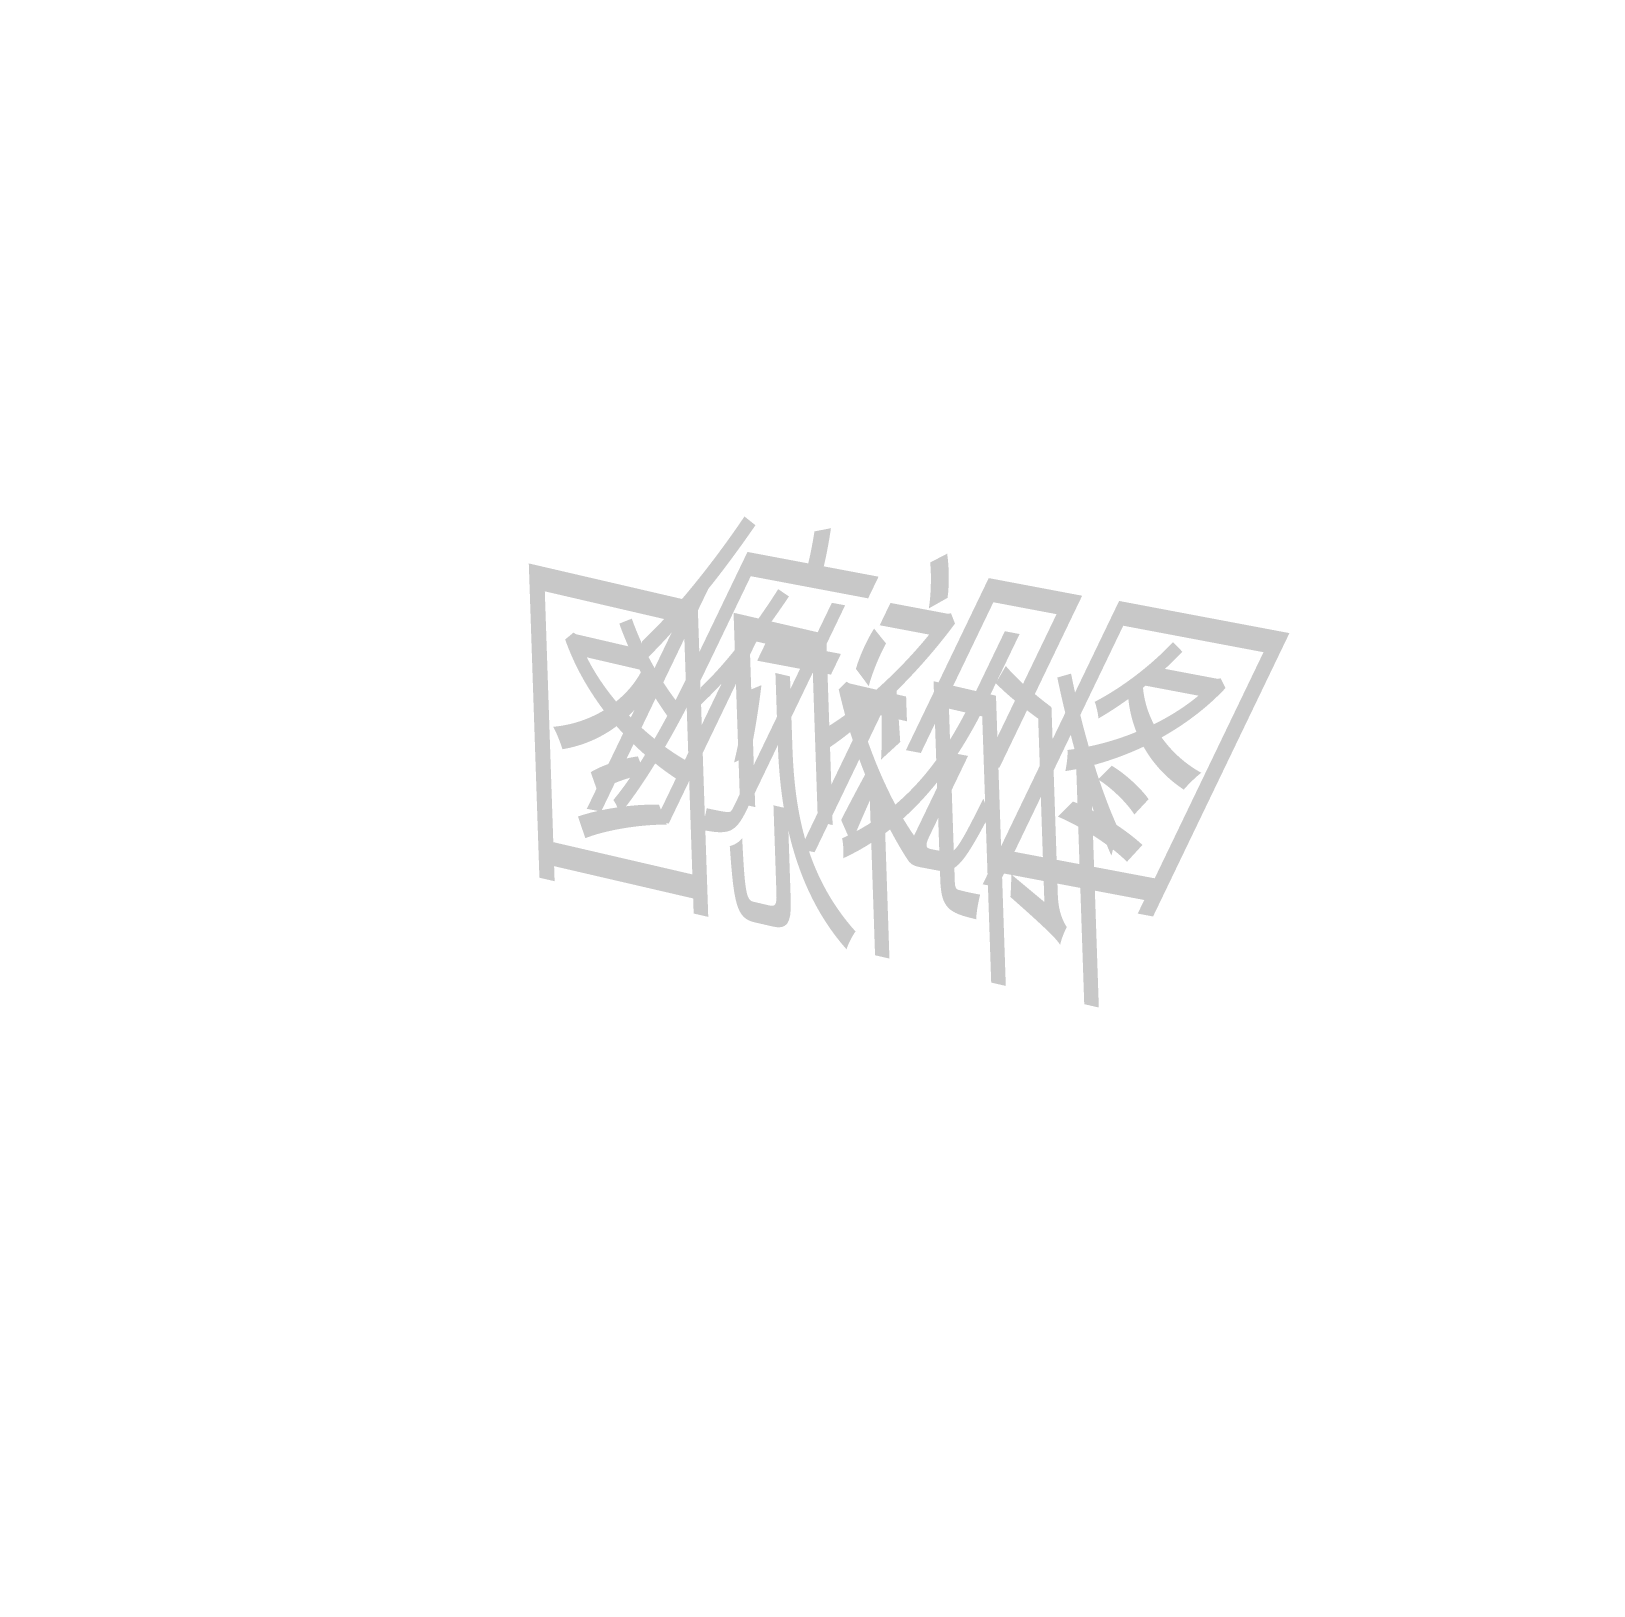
# Model space of a CAD drawing. Header units: millimetres. Extents: x 141.5 to 195.6, y 233.4 to 287.2.
import ezdxf

# ---------------------------------------------------------------- set-up
doc = ezdxf.new("R2010")
doc.units = ezdxf.units.MM
doc.layers.add('标注 @ 1', color=3, linetype='Continuous', lineweight=15)
doc.layers.add('细实线 @ 1', color=4, linetype='Continuous', lineweight=15)
doc.styles.add('GB3.5', font='gbeitc.shx', dxfattribs={"bigfont": 'gbcbig.shx'})

msp = doc.modelspace()

# ---------------------------------------------------------------- texts
at = {"layer": '标注 @ 1', "insert": (161.553, 270.294, 50), "char_height": 10, "width": 29.12727, "attachment_point": 1, "rotation": 349.3046, "style": 'GB3.5'}
msp.add_mtext('俯视图', dxfattribs=at)
at = {"layer": '细实线 @ 1', "extrusion": (0.185589, 0.982628, 0), "insert": (183.436, 282.784, 33.326), "char_height": 10, "attachment_point": 1, "text_direction": (-0.982628, 0.185589, 0), "style": 'GB3.5'}
msp.add_mtext('后视图', dxfattribs=at)
at = {"layer": '细实线 @ 1', "extrusion": (-0.982628, 0.185589, 0), "insert": (145.937, 275.915, 30.728), "char_height": 10, "attachment_point": 1, "text_direction": (-0.185589, -0.982628, 0), "style": 'GB3.5'}
msp.add_mtext_dynamic_manual_height_columns('左视图', width=25, gutter_width=17.5, heights=[0], dxfattribs=at)
at = {"layer": '细实线 @ 1', "extrusion": (0.982628, -0.185589, 0), "insert": (191.163, 245.96, 32.431), "char_height": 10, "attachment_point": 1, "text_direction": (0.185589, 0.982628, 0), "style": 'GB3.5'}
msp.add_mtext_dynamic_manual_height_columns('右视图', width=38.56672, gutter_width=17.5, heights=[15.912], dxfattribs=at)
at = {"layer": '细实线 @ 1', "extrusion": (0, 0, -1), "insert": (181.82, 262.904), "char_height": 10, "attachment_point": 1, "text_direction": (-0.974107, 0.226088, 0), "style": 'GB3.5'}
msp.add_mtext_dynamic_manual_height_columns('仰视图', width=34.68424, gutter_width=17.5, heights=[0], dxfattribs=at)
at = {"layer": '细实线 @ 1', "extrusion": (-0.185589, -0.982628, 0), "insert": (152.046, 237.829, 34.416), "char_height": 10, "attachment_point": 1, "text_direction": (0.982628, -0.185589, 0), "style": 'GB3.5'}
msp.add_mtext_dynamic_manual_height_columns('前视图', width=25, gutter_width=17.5, heights=[0], dxfattribs=at)

doc.saveas('drawing.dxf')
